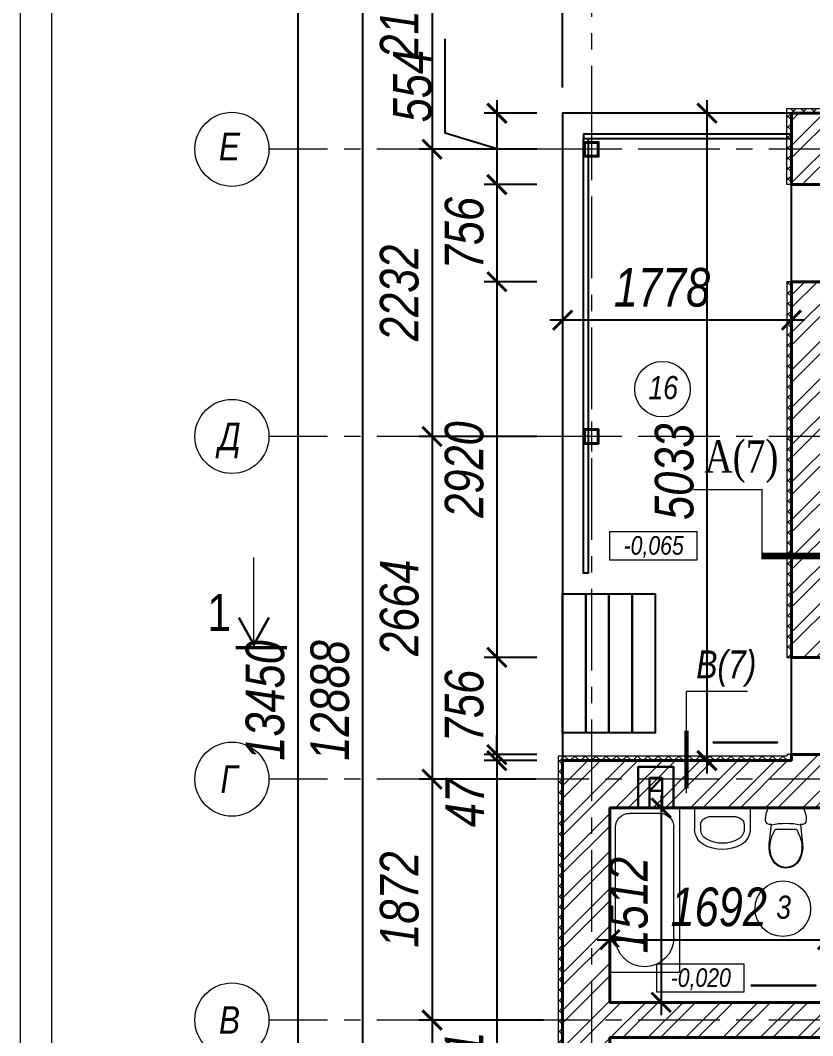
# Model space of a CAD drawing. Header units: millimetres. Extents: x 1582001 to 3303937, y 226471 to 491235.
# Drawn here: x 1694540 to 1700699, y 448071 to 455964 of the extents above; entities that cross this region are included whole.
import ezdxf
from ezdxf.enums import TextEntityAlignment as Align

# ---------------------------------------------------------------- set-up
doc = ezdxf.new("R2010")
doc.units = ezdxf.units.MM
doc.linetypes.add('CENTER', pattern=[50.8, 31.75, -6.35, 6.35, -6.35])
doc.linetypes.add('DASHDOT', pattern=[25.4, 12.7, -6.35, 0, -6.35])
doc.layers.get('Defpoints').update_dxf_attribs({"color": 255, "lineweight": 30})
doc.layers.add('900Сл Non-Print', color=235, linetype='Continuous', lineweight=5, plot=False)
doc.layers.add('A-Window-G', color=92, linetype='Continuous')
for name, color, linetype, lineweight in [('Text', 212, 'Continuous', 25), ('Интерьер - Мебель_Ном_пера__1', 7, 'Continuous', 13), ('Кирпич', 253, 'Continuous', 9), ('Конструктивный - Несущий_Ном_пера__1', 7, 'Continuous', 13), ('Кровля', 232, 'Continuous', 25), ('Лестница', 74, 'Continuous', 25), ('Маркировка', 253, 'Continuous', 18), ('Оборудование', 89, 'Continuous', 9), ('Оси', 251, 'CENTER', 9), ('Отметки', 123, 'Continuous', 18), ('Перегородки', 202, 'Continuous', 30), ('Площади', 201, 'Continuous', 13), ('Размеры', 7, 'Continuous', 18), ('Стены несущие', 7, 'Continuous', 40), ('СТОЙКИ', 26, 'Continuous', 40), ('Текст-пояснений', 135, 'Continuous', 15), ('Утеплитель', 145, 'Continuous', 9)]:
    doc.layers.add(name, color=color, linetype=linetype, lineweight=lineweight)
doc.styles.add('-АР-', font='ARIALN.TTF', dxfattribs={"width": 0.98, "height": 300})
doc.styles.add('GOST 2.304', font='ARIALNI.TTF', dxfattribs={"width": 0.98, "height": 300})
doc.styles.add('Romant', font='times.ttf')
doc.styles.get("Standard").update_dxf_attribs({"font": 'ARIALNI.TTF', "height": 300})
doc.styles.add('style', font='ARIALNI.TTF', dxfattribs={"width": 0.98, "height": 300})
doc.styles.add('STYLE1', font='ARIALNI.TTF', dxfattribs={"height": 300})
doc.styles.add('стиль1', font='ARIALNI.TTF', dxfattribs={"width": 0.98, "height": 300})
doc.dimstyles.new('М100', dxfattribs={"dimtxt": 600, "dimasz": 150, "dimexe": 100, "dimexo": 200, "dimgap": 100, "dimtad": 1, "dimdec": 0, "dimtxsty": 'style', "dimblk": 'ARCHTICK', "dimcen": 150, "dimdle": 100, "dimclrt": 256, "dimadec": 0, "dimazin": 0, "dimtfac": 1, "dimtdec": 0, "dimtmove": 1, "dimatfit": 3, "dimldrblk": 'NONE', "dimfxl": 0, "dimarcsym": 0})

# ---------------------------------------------------------------- blocks, each defined once
blk = doc.blocks.new('_ArchTick')
at = {"color": 0, "linetype": 'ByBlock', "const_width": 0.15}
blk.add_lwpolyline([(-0.5, -0.5), (0.5, 0.5)], dxfattribs=at)
blk = doc.blocks.new('*D2183')
at = {"layer": 'Defpoints', "color": 0, "lineweight": -3, "transparency": 16777216}
for p in [(1698748.2, 450065.3), (1697740.2, 448193.3), (1698805.8, 448193.3)]:
    blk.add_point(p, dxfattribs=at)
at = {"layer": 'Размеры', "color": 0, "lineweight": -2, "transparency": 16777216}
for p, q in [((1697740.2, 450165.3), (1697740.2, 448093.3)), ((1698548.2, 450065.3), (1697640.2, 450065.3)), ((1698605.8, 448193.3), (1697640.2, 448193.3))]:
    blk.add_line(p, q, dxfattribs=at)
at = {"layer": 'Размеры', "color": 0, "lineweight": -2, "transparency": 16777216, "xscale": 150, "yscale": 150, "zscale": 150}
for p, rotation in [((1697740.2, 450065.3), 90), ((1697740.2, 448193.3), 270)]:
    blk.add_blockref('_ArchTick', p, dxfattribs=dict(at, rotation=rotation))
at = {"layer": 'Размеры', "transparency": 16777216, "insert": (1697487.1, 449129.3), "char_height": 300, "attachment_point": 5, "rotation": 90, "style": 'style'}
blk.add_mtext('1872', dxfattribs=at)
blk = doc.blocks.new('_None')
blk = doc.blocks.new('*D2184')
at = {"layer": 'Defpoints', "color": 0, "lineweight": -3, "transparency": 16777216}
for p in [(1698805.8, 448193.3), (1697740.2, 445529.3), (1698748.2, 445529.3)]:
    blk.add_point(p, dxfattribs=at)
at = {"layer": 'Размеры', "color": 0, "lineweight": -2, "transparency": 16777216}
for p, q in [((1697740.2, 448293.3), (1697740.2, 445429.3)), ((1698605.8, 448193.3), (1697640.2, 448193.3)), ((1698548.2, 445529.3), (1697640.2, 445529.3))]:
    blk.add_line(p, q, dxfattribs=at)
at = {"layer": 'Размеры', "color": 0, "lineweight": -2, "transparency": 16777216, "xscale": 150, "yscale": 150, "zscale": 150}
for p, rotation in [((1697740.2, 448193.3), 90), ((1697740.2, 445529.3), 270)]:
    blk.add_blockref('_ArchTick', p, dxfattribs=dict(at, rotation=rotation))
at = {"layer": 'Размеры', "transparency": 16777216, "insert": (1697487.1, 446861.3), "char_height": 300, "attachment_point": 5, "rotation": 90, "style": 'style'}
blk.add_mtext('2664', dxfattribs=at)
blk = doc.blocks.new('*D2222')
at = {"layer": 'Defpoints', "color": 0, "lineweight": -3, "transparency": 16777216}
for p in [(1698755.4, 452729.3), (1697740.2, 450065.3), (1698748.2, 450065.3)]:
    blk.add_point(p, dxfattribs=at)
at = {"layer": 'Размеры', "color": 0, "lineweight": -2, "transparency": 16777216}
for p, q in [((1697740.2, 452829.3), (1697740.2, 449965.3)), ((1698555.4, 452729.3), (1697640.2, 452729.3)), ((1698548.2, 450065.3), (1697640.2, 450065.3))]:
    blk.add_line(p, q, dxfattribs=at)
at = {"layer": 'Размеры', "color": 0, "lineweight": -2, "transparency": 16777216, "xscale": 150, "yscale": 150, "zscale": 150}
for p, rotation in [((1697740.2, 452729.3), 90), ((1697740.2, 450065.3), 270)]:
    blk.add_blockref('_ArchTick', p, dxfattribs=dict(at, rotation=rotation))
at = {"layer": 'Размеры', "transparency": 16777216, "insert": (1697487.1, 451397.3), "char_height": 300, "attachment_point": 5, "rotation": 90, "style": 'style'}
blk.add_mtext('2664', dxfattribs=at)
blk = doc.blocks.new('*D2221')
at = {"layer": 'Defpoints', "color": 0, "lineweight": -3, "transparency": 16777216}
for p in [(1698755.4, 454961.3), (1697740.2, 452729.3), (1698755.4, 452729.3)]:
    blk.add_point(p, dxfattribs=at)
at = {"layer": 'Размеры', "color": 0, "lineweight": -2, "transparency": 16777216}
for p, q in [((1697740.2, 455061.3), (1697740.2, 452629.3)), ((1698555.4, 454961.3), (1697640.2, 454961.3)), ((1698555.4, 452729.3), (1697640.2, 452729.3))]:
    blk.add_line(p, q, dxfattribs=at)
at = {"layer": 'Размеры', "color": 0, "lineweight": -2, "transparency": 16777216, "xscale": 150, "yscale": 150, "zscale": 150}
for p, rotation in [((1697740.2, 454961.3), 90), ((1697740.2, 452729.3), 270)]:
    blk.add_blockref('_ArchTick', p, dxfattribs=dict(at, rotation=rotation))
at = {"layer": 'Размеры', "transparency": 16777216, "insert": (1697487.1, 453845.3), "char_height": 300, "attachment_point": 5, "rotation": 90, "style": 'style'}
blk.add_mtext('2232', dxfattribs=at)
blk = doc.blocks.new('*D2223')
at = {"layer": 'Defpoints', "color": 0, "lineweight": -3, "transparency": 16777216}
for p in [(1698755.4, 457121.3), (1697740.2, 454961.3), (1698755.4, 454961.3)]:
    blk.add_point(p, dxfattribs=at)
at = {"layer": 'Размеры', "color": 0, "lineweight": -2, "transparency": 16777216}
for p, q in [((1697740.2, 457221.3), (1697740.2, 454861.3)), ((1698555.4, 457121.3), (1697640.2, 457121.3)), ((1698555.4, 454961.3), (1697640.2, 454961.3))]:
    blk.add_line(p, q, dxfattribs=at)
at = {"layer": 'Размеры', "color": 0, "lineweight": -2, "transparency": 16777216, "xscale": 150, "yscale": 150, "zscale": 150}
for p, rotation in [((1697740.2, 457121.3), 90), ((1697740.2, 454961.3), 270)]:
    blk.add_blockref('_ArchTick', p, dxfattribs=dict(at, rotation=rotation))
at = {"layer": 'Размеры', "transparency": 16777216, "insert": (1697487.1, 456041.3), "char_height": 300, "attachment_point": 5, "rotation": 90, "style": 'style'}
blk.add_mtext('2160', dxfattribs=at)
blk = doc.blocks.new('*D2224')
at = {"layer": 'Defpoints', "color": 0, "lineweight": -3, "transparency": 16777216}
for p in [(1698755.4, 457121.3), (1697200.2, 444233.3), (1698748.2, 444233.3)]:
    blk.add_point(p, dxfattribs=at)
at = {"layer": 'Размеры', "color": 0, "lineweight": -2, "transparency": 16777216}
for p, q in [((1697200.2, 457221.3), (1697200.2, 444133.3)), ((1698555.4, 457121.3), (1697100.2, 457121.3)), ((1698548.2, 444233.3), (1697100.2, 444233.3))]:
    blk.add_line(p, q, dxfattribs=at)
at = {"layer": 'Размеры', "color": 0, "lineweight": -2, "transparency": 16777216, "xscale": 150, "yscale": 150, "zscale": 150}
for p, rotation in [((1697200.2, 457121.3), 90), ((1697200.2, 444233.3), 270)]:
    blk.add_blockref('_ArchTick', p, dxfattribs=dict(at, rotation=rotation))
at = {"layer": 'Размеры', "transparency": 16777216, "insert": (1696947.1, 450677.3), "char_height": 300, "attachment_point": 5, "rotation": 90, "style": 'style'}
blk.add_mtext('12888', dxfattribs=at)
blk = doc.blocks.new('*D2225')
at = {"layer": 'Defpoints', "color": 0, "lineweight": -3, "transparency": 16777216}
for p in [(1698755.4, 457402.1), (1696696.2, 443952.5), (1698748.2, 443952.5)]:
    blk.add_point(p, dxfattribs=at)
at = {"layer": 'Размеры', "color": 0, "lineweight": -2, "transparency": 16777216}
for p, q in [((1696696.2, 457502.1), (1696696.2, 443852.5)), ((1698555.4, 457402.1), (1696596.2, 457402.1)), ((1698548.2, 443952.5), (1696596.2, 443952.5))]:
    blk.add_line(p, q, dxfattribs=at)
at = {"layer": 'Размеры', "color": 0, "lineweight": -2, "transparency": 16777216, "xscale": 150, "yscale": 150, "zscale": 150}
for p, rotation in [((1696696.2, 457402.1), 90), ((1696696.2, 443952.5), 270)]:
    blk.add_blockref('_ArchTick', p, dxfattribs=dict(at, rotation=rotation))
at = {"layer": 'Размеры', "transparency": 16777216, "insert": (1696443.1, 450677.3), "char_height": 300, "attachment_point": 5, "rotation": 90, "style": 'style'}
blk.add_mtext('13450', dxfattribs=at)
blk = doc.blocks.new('*D2188')
at = {"layer": 'Defpoints', "color": 0, "lineweight": -3, "transparency": 16777216}
for p in [(1698755.4, 455242.1), (1698244.2, 454687.7), (1698755.4, 454687.7)]:
    blk.add_point(p, dxfattribs=at)
at = {"layer": 'Размеры', "color": 0, "lineweight": -2, "transparency": 16777216}
for p, q in [((1697841.7, 455085.7), (1697841.7, 455819.7)), ((1698244.2, 455342.1), (1698244.2, 454587.7)), ((1698555.4, 455242.1), (1698144.2, 455242.1)), ((1698244.2, 454964.9), (1697841.7, 455085.7)), ((1698555.4, 454687.7), (1698144.2, 454687.7))]:
    blk.add_line(p, q, dxfattribs=at)
at = {"layer": 'Размеры', "color": 0, "lineweight": -2, "transparency": 16777216, "xscale": 150, "yscale": 150, "zscale": 150}
for p, rotation in [((1698244.2, 455242.1), 90), ((1698244.2, 454687.7), 270)]:
    blk.add_blockref('_ArchTick', p, dxfattribs=dict(at, rotation=rotation))
at = {"layer": 'Размеры', "transparency": 16777216, "insert": (1697589.1, 455452.7), "char_height": 300, "attachment_point": 5, "rotation": 90, "style": 'style'}
blk.add_mtext('554', dxfattribs=at)
blk = doc.blocks.new('*D2227')
at = {"layer": 'Defpoints', "color": 0, "lineweight": -3, "transparency": 16777216}
for p in [(1698755.4, 453931.7), (1698244.2, 451012.1), (1698755.4, 451012.1)]:
    blk.add_point(p, dxfattribs=at)
at = {"layer": 'Размеры', "color": 0, "lineweight": -2, "transparency": 16777216}
for p, q in [((1698244.2, 454031.7), (1698244.2, 450912.1)), ((1698555.4, 453931.7), (1698144.2, 453931.7)), ((1698555.4, 451012.1), (1698144.2, 451012.1))]:
    blk.add_line(p, q, dxfattribs=at)
at = {"layer": 'Размеры', "color": 0, "lineweight": -2, "transparency": 16777216, "xscale": 150, "yscale": 150, "zscale": 150}
for p, rotation in [((1698244.2, 453931.7), 90), ((1698244.2, 451012.1), 270)]:
    blk.add_blockref('_ArchTick', p, dxfattribs=dict(at, rotation=rotation))
at = {"layer": 'Размеры', "transparency": 16777216, "insert": (1697991.1, 452471.9), "char_height": 300, "attachment_point": 5, "rotation": 90, "style": 'style'}
blk.add_mtext('2920', dxfattribs=at)
blk = doc.blocks.new('*D2226')
at = {"layer": 'Defpoints', "color": 0, "lineweight": -3, "transparency": 16777216}
for p in [(1698755.4, 454687.7), (1698244.2, 453931.7), (1698755.4, 453931.7)]:
    blk.add_point(p, dxfattribs=at)
at = {"layer": 'Размеры', "color": 0, "lineweight": -2, "transparency": 16777216}
for p, q in [((1698244.2, 454787.7), (1698244.2, 453831.7)), ((1698555.4, 454687.7), (1698144.2, 454687.7)), ((1698555.4, 453931.7), (1698144.2, 453931.7))]:
    blk.add_line(p, q, dxfattribs=at)
at = {"layer": 'Размеры', "color": 0, "lineweight": -2, "transparency": 16777216, "xscale": 150, "yscale": 150, "zscale": 150}
for p, rotation in [((1698244.2, 454687.7), 90), ((1698244.2, 453931.7), 270)]:
    blk.add_blockref('_ArchTick', p, dxfattribs=dict(at, rotation=rotation))
at = {"layer": 'Размеры', "transparency": 16777216, "insert": (1697991.1, 454309.7), "char_height": 300, "attachment_point": 5, "rotation": 90, "style": 'style'}
blk.add_mtext('756', dxfattribs=at)
blk = doc.blocks.new('*D2189')
at = {"layer": 'Defpoints', "color": 0, "lineweight": -3, "transparency": 16777216}
for p in [(1698755.4, 451012.1), (1698244.2, 450256.1), (1698755.4, 450256.1)]:
    blk.add_point(p, dxfattribs=at)
at = {"layer": 'Размеры', "color": 0, "lineweight": -2, "transparency": 16777216}
for p, q in [((1698244.2, 451112.1), (1698244.2, 450156.1)), ((1698555.4, 451012.1), (1698144.2, 451012.1)), ((1698555.4, 450256.1), (1698144.2, 450256.1))]:
    blk.add_line(p, q, dxfattribs=at)
at = {"layer": 'Размеры', "color": 0, "lineweight": -2, "transparency": 16777216, "xscale": 150, "yscale": 150, "zscale": 150}
for p, rotation in [((1698244.2, 451012.1), 90), ((1698244.2, 450256.1), 270)]:
    blk.add_blockref('_ArchTick', p, dxfattribs=dict(at, rotation=rotation))
at = {"layer": 'Размеры', "transparency": 16777216, "insert": (1697991.1, 450634.1), "char_height": 300, "attachment_point": 5, "rotation": 90, "style": 'style'}
blk.add_mtext('756', dxfattribs=at)
blk = doc.blocks.new('*D2190')
at = {"layer": 'Defpoints', "color": 0, "lineweight": -3, "transparency": 16777216}
for p in [(1698244.2, 450209.3), (1698755.4, 450256.1), (1698755.4, 450209.3)]:
    blk.add_point(p, dxfattribs=at)
at = {"layer": 'Размеры', "color": 0, "lineweight": -2, "transparency": 16777216}
for p, q in [((1698244.2, 450256.1), (1698244.2, 450406.1)), ((1698555.4, 450256.1), (1698144.2, 450256.1)), ((1698555.4, 450209.3), (1698144.2, 450209.3)), ((1698244.2, 450256.1), (1698244.2, 450209.3)), ((1698244.2, 450209.3), (1698244.2, 450059.3))]:
    blk.add_line(p, q, dxfattribs=at)
at = {"layer": 'Размеры', "color": 0, "lineweight": -2, "transparency": 16777216, "xscale": 150, "yscale": 150, "zscale": 150}
for p, rotation in [((1698244.2, 450256.1), 270), ((1698244.2, 450209.3), 90)]:
    blk.add_blockref('_ArchTick', p, dxfattribs=dict(at, rotation=rotation))
at = {"layer": 'Размеры', "transparency": 16777216, "insert": (1697994.2, 449880), "char_height": 300, "attachment_point": 5, "rotation": 90, "style": 'style'}
blk.add_mtext('47', dxfattribs=at)
blk = doc.blocks.new('*D2228')
at = {"layer": 'Defpoints', "color": 0, "lineweight": -3, "transparency": 16777216}
for p in [(1698755.4, 450209.3), (1698244.2, 445248.5), (1698755.4, 445248.5)]:
    blk.add_point(p, dxfattribs=at)
at = {"layer": 'Размеры', "color": 0, "lineweight": -2, "transparency": 16777216}
for p, q in [((1698244.2, 450309.3), (1698244.2, 445148.5)), ((1698555.4, 450209.3), (1698144.2, 450209.3)), ((1698555.4, 445248.5), (1698144.2, 445248.5))]:
    blk.add_line(p, q, dxfattribs=at)
at = {"layer": 'Размеры', "color": 0, "lineweight": -2, "transparency": 16777216, "xscale": 150, "yscale": 150, "zscale": 150}
for p, rotation in [((1698244.2, 450209.3), 90), ((1698244.2, 445248.5), 270)]:
    blk.add_blockref('_ArchTick', p, dxfattribs=dict(at, rotation=rotation))
at = {"layer": 'Размеры', "transparency": 16777216, "insert": (1697991.1, 447728.9), "char_height": 300, "attachment_point": 5, "rotation": 90, "style": 'style'}
blk.add_mtext('4961', dxfattribs=at)
blk = doc.blocks.new('R-L')
at = {"color": 0, "linetype": 'Continuous'}
blk.add_line((0, 0), (0, -15), dxfattribs=at)
for points, const_width in [([(-3, 0), (5.5, 0)], 0.6), ([(-2.5, -5), (0, -0.5), (2.5, -5)], 0.4)]:
    blk.add_lwpolyline(points, dxfattribs=dict(at, const_width=const_width))
blk = doc.blocks.new('*U62')
at = {"layer": '900Сл Non-Print'}
blk.add_lwpolyline([(0, 0), (823, 0), (1130, 0), (1440, 0), (1635, 0), (1830, 0), (2350, 0), (2350, -259), (2350, -876), (2350, -2100), (1635, -2100), (1202, -2100), (716, -2100), (390, -2100), (0, -2100), (0, -500), (0, -350), (0, -150), (0, 0)], dxfattribs=at)
at = {"layer": 'Кровля'}
blk.add_lwpolyline([(1523, -1916), (2223, -1916), (2223, -1916), (1523, -1916)], close=True, dxfattribs=at)
at = {"layer": 'Text', "flags": 2}
blk.add_attdef('ПЛОЩАДЬ', (1573, -1866), '', height=175, dxfattribs=at)
blk = doc.blocks.new('*U44')
at = {"layer": '900Сл Non-Print'}
blk.add_lwpolyline([(0, 0), (823, 0), (1570, 0), (2470, 0), (2470, -390), (2470, -589), (2470, -770), (2470, -1820), (2470, -2170), (2470, -6990), (1683, -6990), (1338, -6990), (954, -6990), (566, -6990), (0, -6990), (0, -500), (0, -350), (0, -150), (0, 0)], dxfattribs=at)
at = {"layer": 'Кровля'}
blk.add_lwpolyline([(1620, -6794), (2320, -6794), (2320, -6794), (1620, -6794)], close=True, dxfattribs=at)
at = {"layer": 'Text', "flags": 2}
blk.add_attdef('ПЛОЩАДЬ', (1670, -6744), '', height=175, dxfattribs=at)
blk = doc.blocks.new('Ванна овальная 11')
at = {"layer": 'Интерьер - Мебель_Ном_пера__1', "linetype": 'Continuous'}
for p, q in [((0, 0), (0, 750)), ((0, 750), (1773, 750)), ((1404, 690), (207, 690)), ((1773, 750), (1773, 0)), ((59, 210), (59, 540)), ((0, 0), (1773, 0)), ((1404, 60), (207, 60))]:
    blk.add_line(p, q, dxfattribs=at)
for centre, major_axis, start_param, end_param in [((207, 540), (0, 150), 0, 1.570796), ((1404, 375), (0, 315), 3.141593, 6.283185), ((207, 210), (0, 150), 1.570796, 3.141593)]:
    blk.add_ellipse(centre, major_axis=major_axis, ratio=0.985257, start_param=start_param, end_param=end_param, dxfattribs=at)
blk = doc.blocks.new('Умывальник 02 11')
at = {"layer": 'Интерьер - Мебель_Ном_пера__1', "linetype": 'Continuous'}
for p, q in [((-300, 0), (-300, -229)), ((300, 0), (-300, 0)), ((300, 0), (300, -229)), ((-119, -92), (-119, -92)), ((119, -92), (-119, -92)), ((-235, -183), (-235, -229)), ((235, -183), (235, -229))]:
    blk.add_line(p, q, dxfattribs=at)
for centre, major_axis, ratio, start_param, end_param in [((-119, -183), (-116, 0), 0.784675, 4.712389, 6.283185), ((119, -183), (-116, 0), 0.784675, 3.141593, 4.712389), ((-119, -229), (0, 189), 0.956522, 1.570796, 2.644618), ((-119, -229), (0, 121), 0.956522, 1.570796, 2.644618), ((119, -229), (0, 121), 0.956522, 3.638567, 4.712389), ((119, -229), (0, 189), 0.956522, 3.638567, 4.712389), ((0, 0), (0, 450), 0.956522, 2.644618, 3.638567), ((0, 0), (0, 382), 0.956522, 2.644618, 3.638567)]:
    blk.add_ellipse(centre, major_axis=major_axis, ratio=ratio, start_param=start_param, end_param=end_param, dxfattribs=at)
blk = doc.blocks.new('Унитаз Компакт 2 11')
at = {"layer": 'Интерьер - Мебель_Ном_пера__1', "linetype": 'Continuous'}
for p, q in [((2, 554), (0, 520)), ((8, 587), (2, 554)), ((18, 619), (8, 587)), ((31, 650), (18, 619)), ((409, 650), (31, 650)), ((422, 619), (409, 650)), ((432, 587), (422, 619)), ((438, 554), (432, 587)), ((440, 520), (438, 554)), ((0, 520), (5, 498)), ((5, 498), (20, 479)), ((20, 479), (40, 469)), ((40, 469), (64, 469)), ((64, 469), (41, 257)), ((399, 257), (376, 469)), ((376, 469), (400, 469)), ((400, 469), (420, 479)), ((420, 479), (435, 498)), ((435, 498), (440, 520)), ((68, 341), (56, 299)), ((86, 381), (68, 341)), ((107, 419), (86, 381)), ((333, 419), (107, 419)), ((354, 381), (333, 419)), ((372, 341), (354, 381)), ((384, 299), (372, 341)), ((41, 257), (39, 215)), ((49, 256), (47, 215)), ((56, 299), (49, 256)), ((391, 256), (384, 299)), ((393, 215), (391, 256)), ((401, 215), (399, 257)), ((39, 215), (44, 173)), ((44, 173), (54, 132)), ((47, 215), (52, 174)), ((52, 174), (62, 134)), ((54, 132), (70, 92)), ((62, 134), (78, 96)), ((362, 96), (378, 134)), ((370, 92), (386, 132)), ((378, 134), (388, 174)), ((386, 132), (396, 173)), ((388, 174), (393, 215)), ((396, 173), (401, 215)), ((70, 92), (97, 54)), ((78, 96), (102, 60)), ((97, 54), (132, 25)), ((102, 60), (136, 32)), ((132, 25), (174, 6)), ((136, 32), (176, 14)), ((174, 6), (220, 0)), ((176, 14), (220, 8)), ((220, 8), (264, 14)), ((220, 0), (266, 6)), ((264, 14), (304, 32)), ((266, 6), (308, 25)), ((304, 32), (338, 60)), ((308, 25), (343, 54)), ((338, 60), (362, 96)), ((343, 54), (370, 92))]:
    blk.add_line(p, q, dxfattribs=at)
blk.add_ellipse((220, -298), major_axis=(785, 0), ratio=0.9963, start_param=1.370375, end_param=1.771221, dxfattribs=at)
blk = doc.blocks.new('*D2269')
at = {"layer": 'Defpoints', "color": 0, "lineweight": -3, "transparency": 16777216}
for p in [(1698755.4, 457913.3), (1700533.8, 457402.1), (1698755.4, 455242.1)]:
    blk.add_point(p, dxfattribs=at)
at = {"layer": 'Размеры', "color": 0, "lineweight": -2, "transparency": 16777216}
for p, q in [((1698755.4, 455442.1), (1698755.4, 458013.3)), ((1700533.8, 457602.1), (1700533.8, 458013.3)), ((1700633.8, 457913.3), (1698655.4, 457913.3))]:
    blk.add_line(p, q, dxfattribs=at)
at = {"layer": 'Размеры', "color": 0, "lineweight": -2, "transparency": 16777216, "xscale": 150, "yscale": 150, "zscale": 150, "rotation": 180}
blk.add_blockref('_ArchTick', (1698755.4, 457913.3), dxfattribs=at)
at = {"layer": 'Размеры', "color": 0, "lineweight": -2, "transparency": 16777216, "xscale": 150, "yscale": 150, "zscale": 150}
blk.add_blockref('_ArchTick', (1700533.8, 457913.3), dxfattribs=at)
at = {"layer": 'Размеры', "transparency": 16777216, "insert": (1699644.6, 458166.5), "char_height": 300, "attachment_point": 5, "style": 'style'}
blk.add_mtext('1778', dxfattribs=at)
blk = doc.blocks.new('*D2282')
at = {"layer": 'Defpoints', "color": 0, "lineweight": -3, "transparency": 16777216}
for p in [(1700814.6, 448817.7), (1699122.6, 448330.1), (1700814.6, 448330.1)]:
    blk.add_point(p, dxfattribs=at)
at = {"layer": 'Размеры', "color": 0, "lineweight": -2, "transparency": 16777216}
for p, q in [((1699122.6, 448530.1), (1699122.6, 448917.7)), ((1700814.6, 448530.1), (1700814.6, 448917.7)), ((1699022.6, 448817.7), (1700914.6, 448817.7))]:
    blk.add_line(p, q, dxfattribs=at)
at = {"layer": 'Размеры', "color": 0, "lineweight": -2, "transparency": 16777216, "xscale": 150, "yscale": 150, "zscale": 150, "rotation": 180}
blk.add_blockref('_ArchTick', (1699122.6, 448817.7), dxfattribs=at)
at = {"layer": 'Размеры', "color": 0, "lineweight": -2, "transparency": 16777216, "xscale": 150, "yscale": 150, "zscale": 150}
blk.add_blockref('_ArchTick', (1700814.6, 448817.7), dxfattribs=at)
at = {"layer": 'Размеры', "transparency": 16777216, "insert": (1699968.6, 449070.8), "char_height": 300, "attachment_point": 5, "style": 'style'}
blk.add_mtext('1692', dxfattribs=at)
blk = doc.blocks.new('*D2199')
at = {"layer": 'Defpoints', "color": 0, "lineweight": -3, "transparency": 16777216}
for p in [(1698755.4, 453931.7), (1700533.8, 453931.7), (1698755.4, 453633.4)]:
    blk.add_point(p, dxfattribs=at)
at = {"layer": 'Размеры', "color": 0, "lineweight": -2, "transparency": 16777216}
for p, q in [((1698755.4, 453731.7), (1698755.4, 453533.4)), ((1700533.8, 453731.7), (1700533.8, 453533.4)), ((1700633.8, 453633.4), (1698655.4, 453633.4))]:
    blk.add_line(p, q, dxfattribs=at)
at = {"layer": 'Размеры', "color": 0, "lineweight": -2, "transparency": 16777216, "xscale": 150, "yscale": 150, "zscale": 150, "rotation": 180}
blk.add_blockref('_ArchTick', (1698755.4, 453633.4), dxfattribs=at)
at = {"layer": 'Размеры', "color": 0, "lineweight": -2, "transparency": 16777216, "xscale": 150, "yscale": 150, "zscale": 150}
blk.add_blockref('_ArchTick', (1700533.8, 453633.4), dxfattribs=at)
at = {"layer": 'Размеры', "transparency": 16777216, "insert": (1699527.8, 453886.6), "char_height": 300, "attachment_point": 5, "style": 'style'}
blk.add_mtext('1778', dxfattribs=at)
blk = doc.blocks.new('*D2200')
at = {"layer": 'Defpoints', "color": 0, "lineweight": -3, "transparency": 16777216}
for p in [(1700533.8, 455242.1), (1699877, 450209.3), (1700533.8, 450209.3)]:
    blk.add_point(p, dxfattribs=at)
at = {"layer": 'Размеры', "color": 0, "lineweight": -2, "transparency": 16777216}
for p, q in [((1699877, 455342.1), (1699877, 450109.3)), ((1700333.8, 455242.1), (1699777, 455242.1)), ((1700333.8, 450209.3), (1699777, 450209.3))]:
    blk.add_line(p, q, dxfattribs=at)
at = {"layer": 'Размеры', "color": 0, "lineweight": -2, "transparency": 16777216, "xscale": 150, "yscale": 150, "zscale": 150}
for p, rotation in [((1699877, 455242.1), 90), ((1699877, 450209.3), 270)]:
    blk.add_blockref('_ArchTick', p, dxfattribs=dict(at, rotation=rotation))
at = {"layer": 'Размеры', "transparency": 16777216, "insert": (1699623.8, 452455), "char_height": 300, "attachment_point": 5, "rotation": 90, "style": 'style'}
blk.add_mtext('5033', dxfattribs=at)
blk = doc.blocks.new('*D2215')
at = {"layer": 'Defpoints', "color": 0, "lineweight": -3, "transparency": 16777216}
for p in [(1699122.6, 449842.1), (1699122.6, 448330.1), (1699520.9, 448330.1)]:
    blk.add_point(p, dxfattribs=at)
at = {"layer": 'Размеры', "color": 0, "lineweight": -2, "transparency": 16777216}
for p, q in [((1699520.9, 449942.1), (1699520.9, 448230.1)), ((1699322.6, 449842.1), (1699620.9, 449842.1)), ((1699322.6, 448330.1), (1699620.9, 448330.1))]:
    blk.add_line(p, q, dxfattribs=at)
at = {"layer": 'Размеры', "color": 0, "lineweight": -2, "transparency": 16777216, "xscale": 150, "yscale": 150, "zscale": 150}
for p, rotation in [((1699520.9, 449842.1), 90), ((1699520.9, 448330.1), 270)]:
    blk.add_blockref('_ArchTick', p, dxfattribs=dict(at, rotation=rotation))
at = {"layer": 'Размеры', "transparency": 16777216, "insert": (1699267.7, 449086.1), "char_height": 300, "attachment_point": 5, "rotation": 90, "style": 'style'}
blk.add_mtext('1512', dxfattribs=at)

msp = doc.modelspace()

# ---------------------------------------------------------------- hatches: boundary and pattern name
at = {"layer": 'Кирпич'}
h = msp.add_hatch(dxfattribs=at)
h.set_pattern_fill('ANSI32', color=256, scale=21.6, style=0)
h.set_pattern_definition([(45, (651821.04, 235806.46), (-145.48015, 145.48015), []), (45, (651918.03, 235806.46), (-145.48015, 145.48015), [])])
h.paths.add_polyline_path([(1700533.8, 450209.3), (1700533.8, 450256.1), (1700901, 450256.1), (1700901, 449842.1), (1699122.6, 449842.1), (1699122.6, 448330.1), (1701376.2, 448330.1), (1701376.2, 448056.5), (1699122.6, 448056.5), (1699122.6, 445615.7), (1699785, 445615.7), (1699785, 445248.5), (1698755.4, 445248.5), (1698755.4, 450209.3)])
h.paths.add_polyline_path([(1700901, 449093.3), (1700814.6, 449093.3), (1700814.6, 449842.1), (1700901, 449842.1), (1700901, 449266.1), (1703716.2, 449266.1), (1703716.2, 450115.7), (1703802.6, 450115.7), (1703802.6, 449179.7), (1700901, 449179.7)])
h.paths.add_polyline_path([(1702038.6, 448330.1), (1703061, 448330.1), (1703061, 448056.5), (1702038.6, 448056.5)])
h.paths.add_polyline_path([(1702506.6, 448056.5), (1702593, 448056.5), (1702593, 445615.7), (1702506.6, 445615.7)])
h.paths.add_polyline_path([(1702132.2, 445615.7), (1703154.6, 445615.7), (1703154.6, 445248.5), (1702132.2, 445248.5)])
h.paths.add_polyline_path([(1705962.6, 448416.5), (1706236.2, 448416.5), (1706236.2, 445075.7), (1705869, 445075.7), (1705869, 445248.5), (1705501.8, 445248.5), (1705501.8, 445615.7), (1705962.6, 445615.7), (1705962.6, 448056.5), (1703723.4, 448056.5), (1703723.4, 448330.1), (1705962.6, 448330.1)])
h.paths.add_polyline_path([(1706236.2, 444319.7), (1705869, 444319.7), (1705869, 443952.5), (1706236.2, 443952.5)])
h.paths.add_polyline_path([(1705962.6, 450382.1), (1706236.2, 450382.1), (1706236.2, 449446.1), (1709519.4, 449446.1), (1709519.4, 450288.5), (1709886.6, 450288.5), (1709886.6, 447602.9), (1709519.4, 447602.9), (1709519.4, 449172.8), (1706236.2, 449172.8), (1706236.2, 449078.9), (1705962.6, 449078.9)])
h.paths.add_polyline_path([(1709519.4, 445910.9), (1709886.6, 445910.9), (1709886.6, 443952.5), (1709519.4, 443952.5)])
h.paths.add_polyline_path([(1705962.6, 451973.3), (1706236.2, 451973.3), (1706236.2, 451044.5), (1705962.6, 451044.5)])
h.paths.add_polyline_path([(1707085.8, 452729.3), (1707085.8, 451973.3), (1706236.2, 451973.3), (1706236.2, 451886.9), (1707733.8, 451886.9), (1707733.8, 451973.3), (1707172.2, 451973.3), (1707172.2, 452729.3)])
h.paths.add_polyline_path([(1709519.4, 453758.9), (1709886.6, 453758.9), (1709886.6, 451886.9), (1709519.4, 451886.9), (1709519.4, 452729.3), (1706992.2, 452729.3), (1706992.2, 453002.9), (1709519.4, 453002.9)])
h.paths.add_polyline_path([(1708864.2, 451973.3), (1709519.4, 451973.3), (1709519.4, 451886.9), (1708864.2, 451886.9)], flags=17)
h.paths.add_polyline_path([(1702312.2, 451145.3), (1702593, 451145.3), (1702593, 452729.3), (1702679.4, 452729.3), (1702679.4, 451145.3), (1702960.2, 451145.3), (1702960.2, 451058.9), (1702312.2, 451058.9)], flags=16)
h.paths.add_polyline_path([(1704465, 452729.3), (1704551.4, 452729.3), (1704551.4, 451058.9), (1703802.6, 451058.9), (1703802.6, 450778.1), (1703716.2, 450778.1), (1703716.2, 451058.9), (1703622.6, 451058.9), (1703622.6, 451145.3), (1704465, 451145.3)])
h.paths.add_polyline_path([(1700533.8, 453931.7), (1700901, 453931.7), (1700901, 453002.9), (1704465, 453002.9), (1704465, 453190.1), (1704645, 453190.1), (1704645, 453002.9), (1704925.8, 453002.9), (1704925.8, 452729.3), (1700901, 452729.3), (1700901, 451012.1), (1700533.8, 451012.1)])
h.paths.add_polyline_path([(1700901, 454687.7), (1700533.8, 454687.7), (1700533.8, 455242.1), (1701275.4, 455242.1), (1701275.4, 454874.9), (1700901, 454874.9)])
h.paths.add_polyline_path([(1702503, 454874.9), (1702683, 454874.9), (1702683, 453002.9), (1702503, 453002.9)])
h.paths.add_polyline_path([(1703158.2, 454874.9), (1702031.4, 454874.9), (1702031.4, 455242.1), (1703158.2, 455242.1)])
h.paths.add_polyline_path([(1706329.8, 453002.9), (1706329.8, 452729.3), (1705681.8, 452729.3), (1705681.8, 453002.9), (1705962.6, 453002.9), (1705962.6, 453946.1), (1705681.8, 453946.1), (1705681.8, 454313.3), (1705869, 454313.3), (1705869, 457402.1), (1706236.2, 457402.1), (1706236.2, 453002.9)])
h.paths.add_polyline_path([(1703914.2, 455242.1), (1704832.2, 455242.1), (1704832.2, 454313.3), (1704925.8, 454313.3), (1704925.8, 453946.1), (1704645, 453946.1), (1704645, 453852.5), (1704465, 453852.5), (1704465, 454874.9), (1703914.2, 454874.9)])
h.paths.add_polyline_path([(1709886.6, 457402.1), (1709519.4, 457402.1), (1709519.4, 455450.9), (1709886.6, 455450.9)])
h.paths.add_polyline_path([(1701649.8, 451145.3), (1700901, 451145.3), (1700901, 451058.9), (1701649.8, 451058.9)], flags=16)
h.paths.add_polyline_path([(1700814.6, 448430.9), (1700901, 448430.9), (1700901, 448330.1), (1700814.6, 448330.1)], flags=17)
at = {"layer": 'Утеплитель'}
h = msp.add_hatch(dxfattribs=at)
h.set_pattern_fill('ANSI37', color=256, scale=18, style=0)
h.set_pattern_definition([(45, (689622.68, 236066.24), (-40.4111525, 40.4111525), []), (135, (689622.68, 236066.24), (-40.4111525, -40.4111525), [])])
h.paths.add_polyline_path([(1700533.8, 454687.7), (1700497.8, 454687.7), (1700497.8, 455278.1), (1701275.4, 455278.1), (1701275.4, 455242.1), (1700533.8, 455242.1)])
h.paths.add_polyline_path([(1702031.4, 455242.1), (1703158.2, 455242.1), (1703158.2, 455278.1), (1702031.4, 455278.1)])
h.paths.add_polyline_path([(1703914.2, 455242.1), (1703914.2, 455278.1), (1704868.2, 455278.1), (1704868.2, 454349.3), (1704925.8, 454349.3), (1704925.8, 454313.3), (1704832.2, 454313.3), (1704832.2, 455242.1)])
h.paths.add_polyline_path([(1706236.2, 457402.1), (1706236.2, 457438.1), (1705833, 457438.1), (1705833, 454349.3), (1705681.8, 454349.3), (1705681.8, 454313.3), (1705869, 454313.3), (1705869, 457402.1)])
h.paths.add_polyline_path([(1709519.4, 457402.1), (1709519.4, 457438.1), (1709922.6, 457438.1), (1709922.6, 455450.9), (1709886.6, 455450.9), (1709886.6, 457402.1)])
h.paths.add_polyline_path([(1709886.6, 453758.9), (1709922.6, 453758.9), (1709922.6, 451886.9), (1709886.6, 451886.9)])
h.paths.add_polyline_path([(1709886.6, 450288.5), (1709922.6, 450288.5), (1709922.6, 447602.9), (1709886.6, 447602.9)])
h.paths.add_polyline_path([(1709519.4, 443952.5), (1709519.4, 443916.5), (1709922.6, 443916.5), (1709922.6, 445910.9), (1709886.6, 445910.9), (1709886.6, 443952.5)])
h.paths.add_polyline_path([(1705869, 444319.7), (1705833, 444319.7), (1705833, 443916.5), (1706236.2, 443916.5), (1706236.2, 443952.5), (1705869, 443952.5)])
h.paths.add_polyline_path([(1705501.8, 445248.5), (1705501.8, 445212.5), (1705833, 445212.5), (1705833, 445075.7), (1705869, 445075.7), (1705869, 445248.5)])
h.paths.add_polyline_path([(1702096.2, 445248.5), (1703190.6, 445248.5), (1703190.6, 445212.5), (1702096.2, 445212.5)])
h.paths.add_polyline_path([(1700533.8, 450256.1), (1700497.8, 450256.1), (1700497.8, 450245.3), (1698719.4, 450245.3), (1698719.4, 445212.5), (1699785, 445212.5), (1699785, 445248.5), (1698755.4, 445248.5), (1698755.4, 450209.3), (1700533.8, 450209.3)])
h.paths.add_polyline_path([(1700533.8, 453931.7), (1700497.8, 453931.7), (1700497.8, 451012.1), (1700533.8, 451012.1)])

# ---------------------------------------------------------------- linework, layer by layer
at = {"layer": 'Конструктивный - Несущий_Ном_пера__1', "ltscale": 100}
for p in [(1699771.7, 452316.9), (1700306, 451800.2)]:
    msp.add_line(p, (1700306, 452316.9), dxfattribs=at)
msp.add_lwpolyline([(1699717.9, 449956.9), (1699717.9, 450750.6), (1700191.8, 450750.6)], dxfattribs=at)
at = {"layer": 'Конструктивный - Несущий_Ном_пера__1', "ltscale": 100, "const_width": 36}
msp.add_lwpolyline([(1699717.9, 450441.8), (1699717.9, 449994.7)], dxfattribs=at)
at = {"layer": 'Лестница'}
for points in [[(1700533.8, 455242.1), (1698755.4, 455242.1), (1698755.4, 450209.3), (1700533.8, 450209.3)], [(1698917.4, 455044.1), (1700533.8, 455044.1), (1700533.8, 455080.1), (1698917.4, 455080.1)], [(1698917.4, 455044.1), (1698953.4, 455044.1), (1698953.4, 451667.3), (1698917.4, 451667.3)], [(1698755.4, 450425.3), (1698755.4, 451505.3), (1698935.4, 451505.3), (1698935.4, 450425.3)], [(1698935.4, 450425.3), (1698935.4, 451505.3), (1699115.4, 451505.3), (1699115.4, 450425.3)], [(1699115.4, 450425.3), (1699115.4, 451505.3), (1699295.4, 451505.3), (1699295.4, 450425.3)], [(1699295.4, 450425.3), (1699295.4, 451505.3), (1699475.4, 451505.3), (1699475.4, 450425.3)]]:
    msp.add_lwpolyline(points, close=True, dxfattribs=at)
at = {"layer": 'Маркировка'}
for centre in [(1699531.5, 453096.8), (1700466.9, 449058)]:
    msp.add_circle(centre, 216, dxfattribs=at)
at = {"layer": 'Оси', "ltscale": 20}
for p, q in [((1698978.6, 459673.4), (1698978.6, 441688.5)), ((1712169, 454961.3), (1696473, 454961.3)), ((1712169, 452729.3), (1696473, 452729.3)), ((1712169, 450065.3), (1696473, 450065.3)), ((1712169, 448193.3), (1696473, 448193.3))]:
    msp.add_line(p, q, dxfattribs=at)
at = {"layer": 'Оси', "linetype": 'DASHDOT', "ltscale": 50}
for p, q in [((1698978.6, 455078.7), (1698978.6, 454843.9)), ((1699105.8, 454961.3), (1698851.5, 454961.3)), ((1698978.6, 452846.7), (1698978.6, 452611.9)), ((1699105.8, 452729.3), (1698851.5, 452729.3))]:
    msp.add_line(p, q, dxfattribs=at)
at = {"layer": 'Оси', "color": 0, "linetype": 'ByBlock', "ltscale": 40}
for points in [[(1825275, 462496.4), (1694540.2, 462496.4), (1694540.2, 439948.4), (1825275, 439948.4)], [(1824989.2, 462226.4), (1694783.8, 462226.4), (1694783.8, 440196.7), (1824989.2, 440196.7)]]:
    msp.add_lwpolyline(points, close=True, dxfattribs=at)
at = {"layer": 'Оси', "linetype": 'Continuous', "ltscale": 100}
for centre in [(1696185, 454961.3), (1696185, 454961.3), (1696185, 452729.3), (1696185, 452729.3), (1696185, 450065.3), (1696185, 450065.3), (1696185, 448193.3), (1696185, 448193.3)]:
    msp.add_circle(centre, 288, dxfattribs=at)
at = {"layer": 'Отметки', "color": 0}
for points in [[(1699118.4, 451771.2), (1699800.7, 451771.2), (1699800.7, 451986.8), (1699118.4, 451986.8)], [(1699484.3, 448411.4), (1700166.7, 448411.4), (1700166.7, 448626.9), (1699484.3, 448626.9)]]:
    msp.add_lwpolyline(points, close=True, dxfattribs=at)
at = {"layer": 'Перегородки'}
for p, q in [((1699529.9, 450076.1), (1699429.1, 449975.3)), ((1699429.1, 449975.3), (1699429.1, 450076.1)), ((1699529.9, 450076.1), (1699429.1, 450076.1)), ((1699529.9, 450076.1), (1699529.9, 449975.3)), ((1699529.9, 449975.3), (1699429.1, 449975.3)), ((1699429.1, 449975.3), (1699429.1, 449842.1)), ((1699529.9, 449975.3), (1699529.9, 449842.1))]:
    msp.add_line(p, q, dxfattribs=at)
msp.add_lwpolyline([(1699342.7, 449842.1), (1699616.3, 449842.1), (1699616.3, 450162.5), (1699342.7, 450162.5)], close=True, dxfattribs=at)
at = {"layer": 'Стены несущие'}
for points in [[(1700901, 454687.7), (1700533.8, 454687.7), (1700533.8, 455242.1), (1701275.4, 455242.1), (1701275.4, 454874.9), (1700901, 454874.9), (1700901, 454687.7)], [(1700533.8, 453931.7), (1700901, 453931.7), (1700901, 453002.9), (1700901, 453002.9), (1700901, 453002.9), (1700901, 453002.9), (1700901, 453002.9), (1704465, 453002.9), (1704465, 453190.1), (1704645, 453190.1), (1704645, 453002.9), (1704925.8, 453002.9), (1704925.8, 452729.3), (1700901, 452729.3), (1700901, 452729.3), (1700901, 452729.3), (1700901, 452729.3), (1700901, 452729.3), (1700901, 451012.1), (1700533.8, 451012.1), (1700533.8, 453931.7)], [(1700533.8, 450209.3), (1700533.8, 450256.1), (1700901, 450256.1), (1700901, 449842.1), (1699122.6, 449842.1), (1699122.6, 448330.1), (1701376.2, 448330.1), (1701376.2, 448056.5), (1699122.6, 448056.5), (1699122.6, 445615.7), (1699785, 445615.7), (1699785, 445248.5), (1698755.4, 445248.5), (1698755.4, 450209.3), (1700533.8, 450209.3)]]:
    msp.add_lwpolyline(points, dxfattribs=at)
at = {"layer": 'СТОЙКИ', "ltscale": 100}
for points in [[(1698924.6, 455015.3), (1699032.6, 455015.3), (1699032.6, 454907.3), (1698924.6, 454907.3), (1698924.6, 455015.3)], [(1698924.6, 452783.3), (1699032.6, 452783.3), (1699032.6, 452675.3), (1698924.6, 452675.3), (1698924.6, 452783.3)]]:
    msp.add_lwpolyline(points, dxfattribs=at)
at = {"layer": 'Текст-пояснений', "linetype": 'Continuous', "ltscale": 2, "const_width": 50.4}
msp.add_lwpolyline([(1701074.9, 451800.2), (1700298.8, 451800.2)], dxfattribs=at)
at = {"layer": 'Утеплитель'}
for points in [[(1700533.8, 454687.7), (1700497.8, 454687.7), (1700497.8, 455278.1), (1701275.4, 455278.1), (1701275.4, 455242.1), (1700533.8, 455242.1), (1700533.8, 454687.7)], [(1700533.8, 450256.1), (1700497.8, 450256.1), (1700497.8, 450245.3), (1698719.4, 450245.3), (1698719.4, 445212.5), (1699785, 445212.5), (1699785, 445248.5), (1698755.4, 445248.5), (1698755.4, 450209.3), (1700533.8, 450209.3), (1700533.8, 450256.1)]]:
    msp.add_lwpolyline(points, dxfattribs=at)
msp.add_lwpolyline([(1700533.8, 453931.7), (1700497.8, 453931.7), (1700497.8, 451012.1), (1700533.8, 451012.1)], close=True, dxfattribs=at)

# ---------------------------------------------------------------- block references
at = {"layer": 'Оборудование', "xscale": -0.7200000000000001, "yscale": 0.7200000000000001, "zscale": 0.7200000000000001, "rotation": 90}
msp.add_blockref('Ванна овальная 11', (1699662.6, 449842.1), dxfattribs=at)
at = {"layer": 'Оборудование', "xscale": -0.7200000000000001, "yscale": 0.7200000000000001, "zscale": 0.7200000000000001}
for name, p in [('Умывальник 02 11', (1699997.2, 449842.1)), ('Унитаз Компакт 2 11', (1700649, 449374.1))]:
    msp.add_blockref(name, p, dxfattribs=at)
at = {"layer": 'Оси', "linetype": 'Continuous', "xscale": -46.8, "yscale": 46.8, "zscale": 46.8, "rotation": 180}
msp.add_blockref('R-L', (1696355.4, 451087.7), dxfattribs=at)
msp.add_blockref('R-L', (1696355.4, 451087.7), dxfattribs=at)
msp.add_blockref('R-L', (1696355.4, 451087.7), dxfattribs=at)
msp.add_blockref('R-L', (1696355.4, 451087.7), dxfattribs=at)
at = {"layer": 'Площади', "xscale": 0.7200000000000001, "yscale": 0.7200000000000001, "zscale": 0.7200000000000001}
for name, p in [('*U44', (1698755.4, 455242.1)), ('*U62', (1699122.6, 449842.1))]:
    msp.add_blockref(name, p, dxfattribs=at)

# ---------------------------------------------------------------- texts
at = {"layer": 'A-Window-G', "color": 2, "ltscale": 2, "insert": (1699793.6, 451065.6), "char_height": 216, "width": 668.733, "attachment_point": 1, "style": 'STYLE1'}
msp.add_mtext('{\\C0;В(7)}', dxfattribs=at)
at = {"layer": 'Маркировка', "style": 'стиль1'}
for s, p in [('16', (1699537.3, 453109.1)), ('3', (1700472.6, 449070.3))]:
    msp.add_text(s, height=180, dxfattribs=at).set_placement(p, align=Align.MIDDLE_CENTER)
at = {"layer": 'Оси', "linetype": 'Continuous', "ltscale": 100, "style": 'GOST 2.304'}
for s, p in [('Е', (1696166.1, 454983.4)), ('Д', (1696166.1, 452729.3)), ('Г', (1696166.1, 450065.3)), ('В', (1696166.1, 448193.3))]:
    msp.add_text(s, height=214, dxfattribs=at).set_placement(p, align=Align.MIDDLE_CENTER)
at = {"layer": 'Оси', "linetype": 'Continuous', "style": '-АР-'}
msp.add_text('1', height=288, dxfattribs=at).set_placement((1695993.5, 451216.8))
at = {"layer": 'Отметки', "color": 0, "style": 'стиль1'}
for s, p in [('-0,065', (1699462.9, 451882.7)), ('-0,020', (1699828.9, 448522.9))]:
    msp.add_text(s, height=144, dxfattribs=at).set_placement(p, align=Align.MIDDLE_CENTER)
at = {"layer": 'Текст-пояснений', "color": 0, "linetype": 'Continuous', "ltscale": 2, "style": 'Romant', "width": 0.8}
msp.add_text('А(7)', height=252, dxfattribs=at).set_placement((1699857.1, 452447.3))

# ---------------------------------------------------------------- dimensions: what is measured, and where the dimension line sits
at = {"layer": 'Размеры'}
for base, p1, p2, override, picture, middle in [((1698755.4, 457913.3), (1700533.8, 457402.1), (1698755.4, 455242.1), {"dimtxt": 250, "dimlfac": 1, "dimtxsty": 'style', "dimblk1": 'ArchTick', "dimblk2": 'ArchTick', "dimsah": 1, "dimtolj": 0}, '*D2269', (1699644.6, 458166.5)), ((1700814.6, 448817.7), (1699122.6, 448330.1), (1700814.6, 448330.1), {"dimtxt": 250}, '*D2282', (1699968.6, 449070.8))]:
    dim = msp.add_linear_dim(base=base, p1=p1, p2=p2, dimstyle='М100', override=override, dxfattribs=at)
    dim.commit()
    dim.dimension.update_dxf_attribs({"geometry": picture, "text_midpoint": middle})
for base, p1, p2, override, picture, middle in [((1696696.2, 443952.5), (1698755.4, 457402.1), (1698748.2, 443952.5), {"dimtxt": 250, "dimlfac": 1, "dimtxsty": 'style', "dimblk1": 'ArchTick', "dimblk2": 'ArchTick', "dimsah": 1, "dimtolj": 0}, '*D2225', (1696443.1, 450677.3)), ((1697200.2, 444233.3), (1698755.4, 457121.3), (1698748.2, 444233.3), {"dimtxt": 250}, '*D2224', (1696947.1, 450677.3)), ((1697740.2, 454961.3), (1698755.4, 457121.3), (1698755.4, 454961.3), {"dimtxt": 250}, '*D2223', (1697487.1, 456041.3)), ((1698244.2, 454687.7), (1698755.4, 455242.1), (1698755.4, 454687.7), {"dimtxt": 250}, '*D2188', (1697589.1, 455185.7)), ((1697740.2, 452729.3), (1698755.4, 454961.3), (1698755.4, 452729.3), {"dimtxt": 250}, '*D2221', (1697487.1, 453845.3)), ((1698244.2, 453931.7), (1698755.4, 454687.7), (1698755.4, 453931.7), {"dimtxt": 250}, '*D2226', (1697991.1, 454309.7)), ((1698244.2, 451012.1), (1698755.4, 453931.7), (1698755.4, 451012.1), {"dimtxt": 250, "dimlfac": 1, "dimtxsty": 'style', "dimblk1": 'ArchTick', "dimblk2": 'ArchTick', "dimsah": 1, "dimtolj": 0}, '*D2227', (1697991.1, 452471.9)), ((1697740.2, 450065.3), (1698755.4, 452729.3), (1698748.2, 450065.3), {"dimtxt": 250}, '*D2222', (1697487.1, 451397.3)), ((1698244.2, 450256.1), (1698755.4, 451012.1), (1698755.4, 450256.1), {"dimtxt": 250}, '*D2189', (1697991.1, 450634.1)), ((1698244.2, 445248.5), (1698755.4, 450209.3), (1698755.4, 445248.5), {"dimtxt": 250, "dimlfac": 1, "dimtxsty": 'style', "dimblk1": 'ArchTick', "dimblk2": 'ArchTick', "dimsah": 1, "dimtolj": 0}, '*D2228', (1697991.1, 447728.9)), ((1697740.2, 448193.3), (1698748.2, 450065.3), (1698805.8, 448193.3), {"dimtxt": 250}, '*D2183', (1697487.1, 449129.3)), ((1699520.9, 448330.1), (1699122.6, 449842.1), (1699122.6, 448330.1), {"dimtxt": 250}, '*D2215', (1699267.7, 449086.1)), ((1697740.2, 445529.3), (1698805.8, 448193.3), (1698748.2, 445529.3), {"dimtxt": 250}, '*D2184', (1697487.1, 446861.3))]:
    dim = msp.add_linear_dim(base=base, p1=p1, p2=p2, angle=90, dimstyle='М100', override=override, dxfattribs=at)
    dim.commit()
    dim.dimension.update_dxf_attribs({"geometry": picture, "text_midpoint": middle})
for base, p1, p2, override, picture, middle in [((1699877, 450209.3), (1700533.8, 455242.1), (1700533.8, 450209.3), {"dimtxt": 250, "dimlfac": 1, "dimtxsty": 'style', "dimblk1": 'ArchTick', "dimblk2": 'ArchTick', "dimsah": 1, "dimtolj": 0}, '*D2200', (1699877, 452455)), ((1698244.2, 450209.3), (1698755.4, 450256.1), (1698755.4, 450209.3), {"dimtxt": 250}, '*D2190', (1698244.2, 449880))]:
    dim = msp.add_linear_dim(base=base, p1=p1, p2=p2, angle=90, dimstyle='М100', override=override, dxfattribs=at)
    dim.commit()
    dim.dimension.update_dxf_attribs({"geometry": picture, "text_midpoint": middle, "dimtype": 160})
dim = msp.add_linear_dim(base=(1698755.4, 453633.4), p1=(1700533.8, 453931.7), p2=(1698755.4, 453931.7), dimstyle='М100', override={"dimtxt": 250}, dxfattribs=at)
dim.commit()
dim.dimension.update_dxf_attribs({"geometry": '*D2199', "text_midpoint": (1699527.8, 453633.4), "dimtype": 160})

doc.saveas('drawing.dxf')
